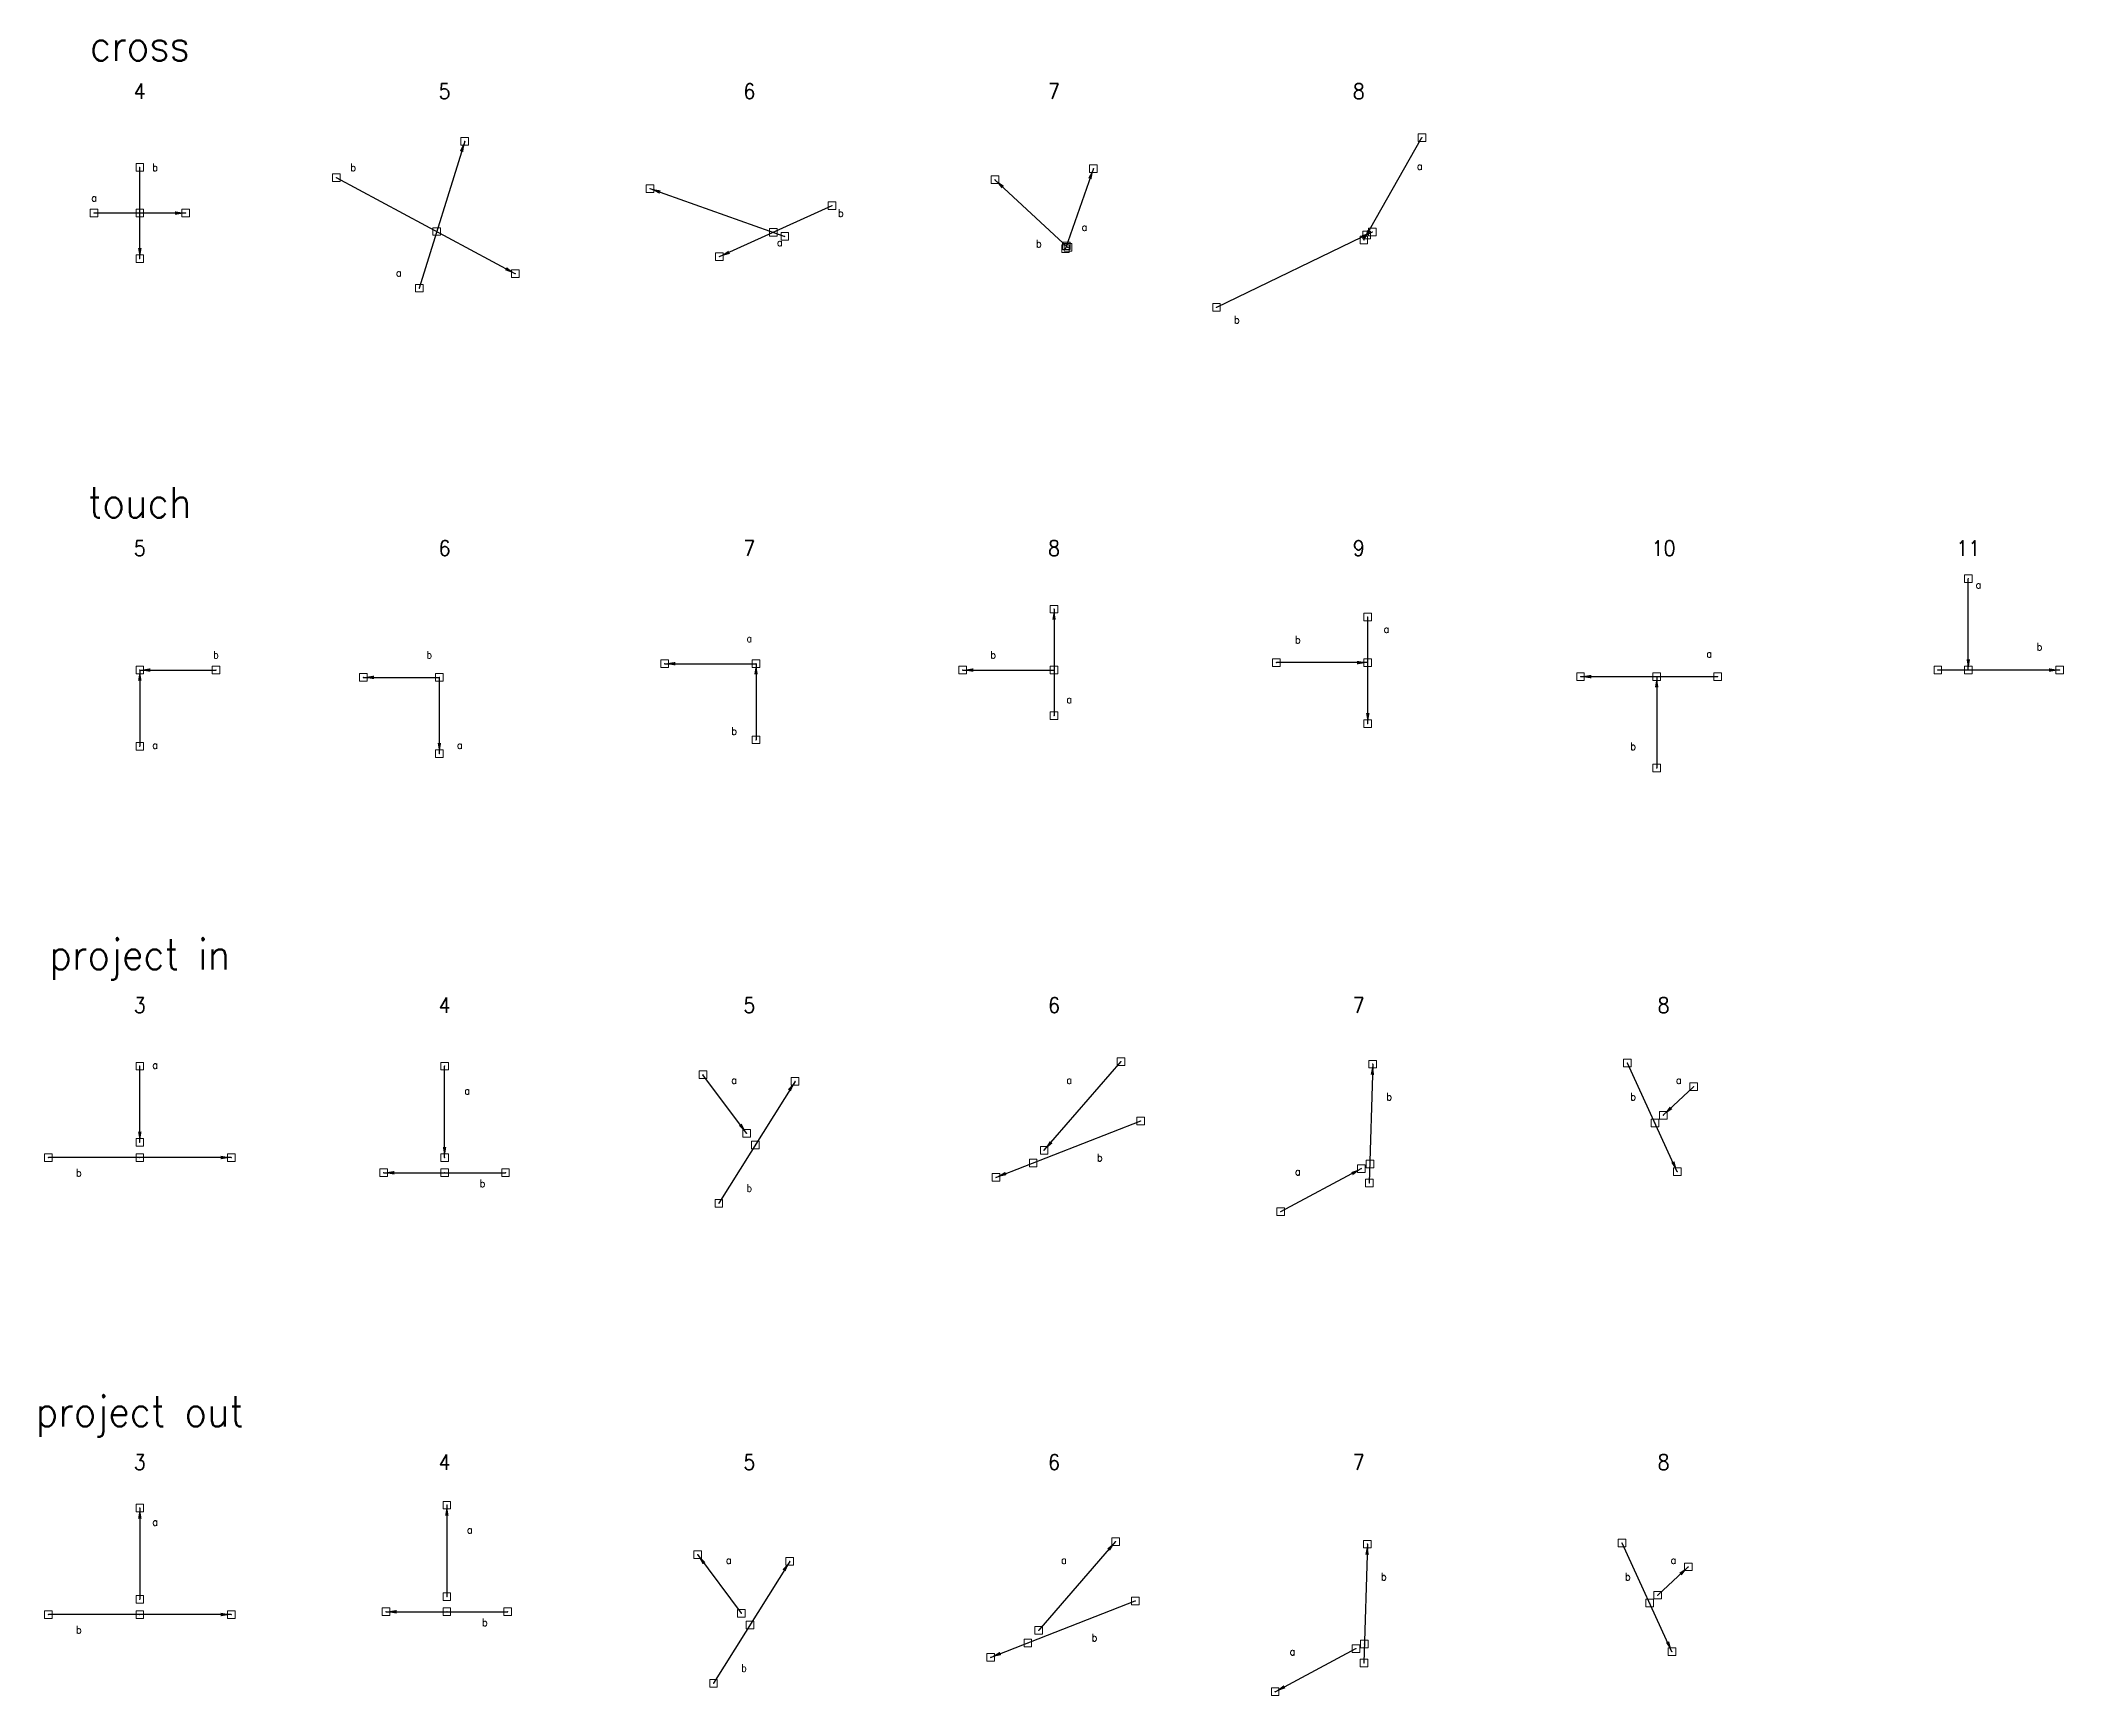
# Model space of a CAD drawing. Header units: millimetres. Extents: x -1416 to 1262, y -2157 to 113.
# Drawn here: x -65 to 1262, y -973 to 113 of the extents above; entities that cross this region are included whole.
import ezdxf

# ---------------------------------------------------------------- set-up
doc = ezdxf.new("R2010")
doc.units = ezdxf.units.MM
doc.header["$PDMODE"] = 64
doc.header["$PDSIZE"] = 5
doc.layers.get('0').update_dxf_attribs({"lineweight": 0, "true_color": 0xffffff})
doc.layers.add('labels - categories', color=7, linetype='Continuous', lineweight=200, true_color=0xffffff)
doc.layers.add('labels - figures', color=7, linetype='Continuous', lineweight=140, true_color=0xffffff)
doc.styles.get("Standard").update_dxf_attribs({"font": ''})
doc.styles.add('textstyle0', font='')
doc.styles.add('textstyle1', font='')
doc.styles.add('textstyle10', font='')
doc.styles.add('textstyle102', font='')
doc.styles.add('textstyle11', font='')
doc.styles.add('textstyle122', font='')
doc.styles.add('textstyle123', font='')
doc.styles.add('textstyle125', font='')
doc.styles.add('textstyle129', font='')
doc.styles.add('textstyle130', font='')
doc.styles.add('textstyle131', font='')
doc.styles.add('textstyle134', font='')
doc.styles.add('textstyle156', font='')
doc.styles.add('textstyle157', font='')
doc.styles.add('textstyle165', font='')
doc.styles.add('textstyle166', font='')
doc.styles.add('textstyle168', font='')
doc.styles.add('textstyle17', font='')
doc.styles.add('textstyle177', font='')
doc.styles.add('textstyle178', font='')
doc.styles.add('textstyle179', font='')
doc.styles.add('textstyle180', font='')
doc.styles.add('textstyle181', font='')
doc.styles.add('textstyle182', font='')
doc.styles.add('textstyle183', font='')
doc.styles.add('textstyle184', font='')
doc.styles.add('textstyle185', font='')
doc.styles.add('textstyle188', font='')
doc.styles.add('textstyle189', font='')
doc.styles.add('textstyle190', font='')
doc.styles.add('textstyle191', font='')
doc.styles.add('textstyle192', font='')
doc.styles.add('textstyle193', font='')
doc.styles.add('textstyle194', font='')
doc.styles.add('textstyle195', font='')
doc.styles.add('textstyle197', font='')
doc.styles.add('textstyle198', font='')
doc.styles.add('textstyle2', font='')
doc.styles.add('textstyle20', font='')
doc.styles.add('textstyle21', font='')
doc.styles.add('textstyle22', font='')
doc.styles.add('textstyle23', font='')
doc.styles.add('textstyle24', font='')
doc.styles.add('textstyle3', font='')
doc.styles.add('textstyle4', font='')
doc.styles.add('textstyle42', font='')
doc.styles.add('textstyle43', font='')
doc.styles.add('textstyle44', font='')
doc.styles.add('textstyle45', font='')
doc.styles.add('textstyle5', font='')
doc.styles.add('textstyle57', font='')
doc.styles.add('textstyle58', font='')
doc.styles.add('textstyle59', font='')
doc.styles.add('textstyle61', font='')
doc.styles.add('textstyle62', font='')
doc.styles.add('textstyle63', font='')
doc.styles.add('textstyle64', font='')
doc.styles.add('textstyle66', font='')
doc.styles.add('textstyle67', font='')
doc.styles.add('textstyle68', font='')
doc.styles.add('textstyle69', font='')
doc.styles.add('textstyle72', font='')
doc.styles.add('textstyle73', font='')
doc.styles.add('textstyle74', font='')
doc.styles.add('textstyle75', font='')
doc.styles.add('textstyle76', font='')
doc.styles.add('textstyle77', font='')
doc.styles.add('textstyle78', font='')
doc.styles.add('textstyle79', font='')
doc.styles.add('textstyle81', font='')
doc.styles.add('textstyle84', font='')
doc.styles.add('textstyle85', font='')
doc.styles.add('textstyle86', font='')
doc.styles.add('textstyle87', font='')
doc.styles.add('textstyle97', font='')
doc.styles.add('textstyle98', font='')
doc.styles.get('Standard').set_extended_font_data('txt')
doc.styles.get('textstyle0').set_extended_font_data('Standard')
doc.styles.get('textstyle1').set_extended_font_data('Standard')
doc.styles.get('textstyle10').set_extended_font_data('Standard')
doc.styles.get('textstyle102').set_extended_font_data('Standard')
doc.styles.get('textstyle11').set_extended_font_data('Standard')
doc.styles.get('textstyle122').set_extended_font_data('Standard')
doc.styles.get('textstyle123').set_extended_font_data('Standard')
doc.styles.get('textstyle125').set_extended_font_data('Standard')
doc.styles.get('textstyle129').set_extended_font_data('Standard')
doc.styles.get('textstyle130').set_extended_font_data('Standard')
doc.styles.get('textstyle131').set_extended_font_data('Standard')
doc.styles.get('textstyle134').set_extended_font_data('Standard')
doc.styles.get('textstyle156').set_extended_font_data('Standard')
doc.styles.get('textstyle157').set_extended_font_data('Standard')
doc.styles.get('textstyle165').set_extended_font_data('Standard')
doc.styles.get('textstyle166').set_extended_font_data('Standard')
doc.styles.get('textstyle168').set_extended_font_data('Standard')
doc.styles.get('textstyle17').set_extended_font_data('Standard')
doc.styles.get('textstyle177').set_extended_font_data('Standard')
doc.styles.get('textstyle178').set_extended_font_data('Standard')
doc.styles.get('textstyle179').set_extended_font_data('Standard')
doc.styles.get('textstyle180').set_extended_font_data('Standard')
doc.styles.get('textstyle181').set_extended_font_data('Standard')
doc.styles.get('textstyle182').set_extended_font_data('Standard')
doc.styles.get('textstyle183').set_extended_font_data('Standard')
doc.styles.get('textstyle184').set_extended_font_data('Standard')
doc.styles.get('textstyle185').set_extended_font_data('Standard')
doc.styles.get('textstyle188').set_extended_font_data('Standard')
doc.styles.get('textstyle189').set_extended_font_data('Standard')
doc.styles.get('textstyle190').set_extended_font_data('Standard')
doc.styles.get('textstyle191').set_extended_font_data('Standard')
doc.styles.get('textstyle192').set_extended_font_data('Standard')
doc.styles.get('textstyle193').set_extended_font_data('Standard')
doc.styles.get('textstyle194').set_extended_font_data('Standard')
doc.styles.get('textstyle195').set_extended_font_data('Standard')
doc.styles.get('textstyle197').set_extended_font_data('Standard')
doc.styles.get('textstyle198').set_extended_font_data('Standard')
doc.styles.get('textstyle2').set_extended_font_data('Standard')
doc.styles.get('textstyle20').set_extended_font_data('Standard')
doc.styles.get('textstyle21').set_extended_font_data('Standard')
doc.styles.get('textstyle22').set_extended_font_data('Standard')
doc.styles.get('textstyle23').set_extended_font_data('Standard')
doc.styles.get('textstyle24').set_extended_font_data('Standard')
doc.styles.get('textstyle3').set_extended_font_data('Standard')
doc.styles.get('textstyle4').set_extended_font_data('Standard')
doc.styles.get('textstyle42').set_extended_font_data('Standard')
doc.styles.get('textstyle43').set_extended_font_data('Standard')
doc.styles.get('textstyle44').set_extended_font_data('Standard')
doc.styles.get('textstyle45').set_extended_font_data('Standard')
doc.styles.get('textstyle5').set_extended_font_data('Standard')
doc.styles.get('textstyle57').set_extended_font_data('Standard')
doc.styles.get('textstyle58').set_extended_font_data('Standard')
doc.styles.get('textstyle59').set_extended_font_data('Standard')
doc.styles.get('textstyle61').set_extended_font_data('Standard')
doc.styles.get('textstyle62').set_extended_font_data('Standard')
doc.styles.get('textstyle63').set_extended_font_data('Standard')
doc.styles.get('textstyle64').set_extended_font_data('Standard')
doc.styles.get('textstyle66').set_extended_font_data('Standard')
doc.styles.get('textstyle67').set_extended_font_data('Standard')
doc.styles.get('textstyle68').set_extended_font_data('Standard')
doc.styles.get('textstyle69').set_extended_font_data('Standard')
doc.styles.get('textstyle72').set_extended_font_data('Standard')
doc.styles.get('textstyle73').set_extended_font_data('Standard')
doc.styles.get('textstyle74').set_extended_font_data('Standard')
doc.styles.get('textstyle75').set_extended_font_data('Standard')
doc.styles.get('textstyle76').set_extended_font_data('Standard')
doc.styles.get('textstyle77').set_extended_font_data('Standard')
doc.styles.get('textstyle78').set_extended_font_data('Standard')
doc.styles.get('textstyle79').set_extended_font_data('Standard')
doc.styles.get('textstyle81').set_extended_font_data('Standard')
doc.styles.get('textstyle84').set_extended_font_data('Standard')
doc.styles.get('textstyle85').set_extended_font_data('Standard')
doc.styles.get('textstyle86').set_extended_font_data('Standard')
doc.styles.get('textstyle87').set_extended_font_data('Standard')
doc.styles.get('textstyle97').set_extended_font_data('Standard')
doc.styles.get('textstyle98').set_extended_font_data('Standard')
doc.dimstyles.get("Standard").update_dxf_attribs({"dimtxt": 2.5, "dimasz": 7, "dimexe": 5, "dimexo": 2.5, "dimgap": 2.5, "dimtad": 1, "dimtxsty": 'Standard', "dimcen": 2.5, "dimadec": 0, "dimazin": 0, "dimtfac": 1, "dimtmove": 0, "dimatfit": 3, "dimfxl": 1, "dimarcsym": 0})

msp = doc.modelspace()

# ---------------------------------------------------------------- linework, layer by layer
for p in [(213.2, 47.1), (841.4, 49.6), (0, 30), (625.8, 29.2), (129, 23.2), (334.8, 16.1), (561.2, 21.9), (-30, 0), (0, 0), (30, 0), (454.3, 4.9), (194.9, -12.1), (415.7, -12.6), (423.3, -15.3), (805.1, -14.3), (808.8, -12.5), (380.4, -28.6), (607.5, -23.3), (608.1, -21.5), (609.1, -22.5), (803.3, -17.6), (0, -30), (246.4, -39.8), (183.4, -49.3), (706.6, -61.9), (1200, -240), (600, -260), (805.9, -265.1), (0, -300), (50, -300), (146.6, -304.8), (196.6, -304.8), (344.4, -295.8), (404.4, -295.8), (540, -300), (600, -300), (745.9, -295.1), (805.9, -295.1), (945.5, -304.3), (995.5, -304.3), (1035.5, -304.3), (1180, -300), (1200, -300), (1260, -300), (600, -330), (404.4, -345.8), (805.9, -335.1), (0, -350), (196.6, -354.8), (995.5, -364.3), (0, -560), (200, -560), (644, -557), (809.1, -558.7), (976.3, -558), (369.6, -565.6), (430, -570), (1019.7, -573.5), (656.9, -596), (994.3, -597.3), (999.8, -592.2), (0, -610), (398.2, -604.1), (403.9, -611.7), (-60, -620), (0, -620), (60, -620), (200, -620), (586.3, -623.5), (593.5, -615.2), (807.3, -624.3), (160, -630), (200, -630), (240, -630), (561.8, -633), (801.7, -627.3), (806.9, -636.7), (1009, -629.3), (380, -650), (748.7, -655.6), (0, -850), (201.5, -848.2), (640.4, -872.1), (805.6, -873.8), (972.8, -873.1), (366.1, -880.7), (426.5, -885.1), (1016.2, -888.7), (0, -910), (161.5, -918.2), (201.5, -908.2), (201.5, -918.2), (241.5, -918.2), (653.3, -911.1), (990.8, -912.4), (996.2, -907.3), (-60, -920), (0, -920), (60, -920), (394.7, -919.2), (400.4, -926.9), (589.9, -930.3), (582.8, -938.6), (798.1, -942.4), (803.7, -939.4), (1005.5, -944.4), (558.3, -948.1), (803.4, -951.8), (376.5, -965.1), (745.1, -970.7)]:
    msp.add_point(p)

# ---------------------------------------------------------------- texts
at = {"char_height": 5, "attachment_point": 5}
for s, insert, style in [('b', (10, 30), 'textstyle125'), ('b', (140, 30), 'textstyle123'), ('a', (840, 30.8), 'textstyle68'), ('a', (-30, 10), 'textstyle61'), ('b', (460, 0), 'textstyle122'), ('a', (620, -9.2), 'textstyle69'), ('a', (420, -19.2), 'textstyle66'), ('b', (590, -20), 'textstyle74'), ('a', (170, -39.2), 'textstyle67'), ('b', (720, -70), 'textstyle73'), ('a', (1206.7, -243.9), 'textstyle72'), ('a', (400, -279.2), 'textstyle45'), ('b', (760, -280), 'textstyle75'), ('a', (818.2, -273.1), 'textstyle57'), ('b', (50, -290), 'textstyle79'), ('b', (190, -290), 'textstyle98'), ('b', (560, -290), 'textstyle76'), ('a', (1030, -289.2), 'textstyle59'), ('b', (1246.7, -284.7), 'textstyle77'), ('a', (610, -319.2), 'textstyle58'), ('b', (390, -340), 'textstyle97'), ('a', (10, -349.2), 'textstyle44'), ('a', (210, -349.2), 'textstyle43'), ('b', (980, -350), 'textstyle78'), ('a', (10, -559.2), 'textstyle21'), ('a', (390, -569.2), 'textstyle1'), ('a', (610, -569.2), 'textstyle0'), ('a', (1010, -569.2), 'textstyle2'), ('a', (214.9, -576.1), 'textstyle20'), ('b', (820, -580), 'textstyle81'), ('b', (980, -580), 'textstyle64'), ('b', (630, -620), 'textstyle62'), ('b', (-40, -630), 'textstyle85'), ('b', (224.9, -636.9), 'textstyle84'), ('a', (760, -629.2), 'textstyle17'), ('b', (400, -640), 'textstyle63'), ('a', (10, -859.2), 'textstyle24'), ('a', (216.5, -864.3), 'textstyle42'), ('a', (386.5, -884.3), 'textstyle10'), ('a', (606.5, -884.3), 'textstyle11'), ('a', (1006.5, -884.3), 'textstyle23'), ('b', (816.5, -895.1), 'textstyle131'), ('b', (976.5, -895.1), 'textstyle130'), ('b', (-40, -930), 'textstyle87'), ('b', (226.5, -925.1), 'textstyle86'), ('b', (626.5, -935.1), 'textstyle102'), ('b', (396.5, -955.1), 'textstyle129'), ('a', (756.5, -944.3), 'textstyle22')]:
    msp.add_mtext(s, dxfattribs=dict(at, insert=insert, style=style))
at = {"layer": 'labels - categories', "char_height": 20, "attachment_point": 5}
for s, insert, style in [('cross', (0, 110), 'textstyle3'), ('touch', (0, -190), 'textstyle134'), ('project in', (0, -490), 'textstyle4'), ('project out', (0, -790), 'textstyle5')]:
    msp.add_mtext(s, dxfattribs=dict(at, insert=insert, style=style))
at = {"layer": 'labels - figures', "char_height": 10, "attachment_point": 5}
for s, insert, style in [('4', (0, 80), 'textstyle168'), ('5', (200, 80), 'textstyle185'), ('6', (400, 80), 'textstyle190'), ('7', (600, 80), 'textstyle191'), ('8', (800, 80), 'textstyle188'), ('5', (0, -220), 'textstyle189'), ('6', (200, -220), 'textstyle165'), ('7', (400, -220), 'textstyle166'), ('8', (600, -220), 'textstyle194'), ('9', (800, -220), 'textstyle195'), ('10', (1000, -220), 'textstyle184'), ('11', (1200, -220), 'textstyle193'), ('3', (0, -520), 'textstyle198'), ('4', (200, -520), 'textstyle197'), ('5', (400, -520), 'textstyle178'), ('6', (600, -520), 'textstyle179'), ('7', (800, -520), 'textstyle192'), ('8', (1000, -520), 'textstyle177'), ('3', (0, -820), 'textstyle157'), ('4', (200, -820), 'textstyle156'), ('5', (400, -820), 'textstyle181'), ('6', (600, -820), 'textstyle180'), ('7', (800, -820), 'textstyle183'), ('8', (1000, -820), 'textstyle182')]:
    msp.add_mtext(s, dxfattribs=dict(at, insert=insert, style=style))

# ---------------------------------------------------------------- leaders
for points in [[(213.2, 47.1), (183.4, -49.3)], [(803.3, -17.6), (841.4, 49.6)], [(0, -30), (0, 30)], [(625.8, 29.2), (607.5, -23.3)], [(246.4, -39.8), (129, 23.2)], [(334.8, 16.1), (423.3, -15.3)], [(561.2, 21.9), (609.1, -22.5)], [(30, 0), (-30, 0)], [(380.4, -28.6), (454.3, 4.9)], [(808.8, -12.5), (706.6, -61.9)], [(1200, -300), (1200, -240)], [(600, -260), (600, -330)], [(805.9, -335.1), (805.9, -265.1)], [(0, -300), (0, -350)], [(0, -300), (50, -300)], [(146.6, -304.8), (196.6, -304.8)], [(196.6, -354.8), (196.6, -304.8)], [(344.4, -295.8), (404.4, -295.8)], [(404.4, -295.8), (404.4, -345.8)], [(540, -300), (600, -300)], [(805.9, -295.1), (745.9, -295.1)], [(945.5, -304.3), (1035.5, -304.3)], [(995.5, -304.3), (995.5, -364.3)], [(1260, -300), (1180, -300)], [(593.5, -615.2), (644, -557)], [(0, -610), (0, -560)], [(200, -620), (200, -560)], [(398.2, -604.1), (369.6, -565.6)], [(430, -570), (380, -650)], [(809.1, -558.7), (806.9, -636.7)], [(1009, -629.3), (976.3, -558)], [(999.8, -592.2), (1019.7, -573.5)], [(561.8, -633), (656.9, -596)], [(60, -620), (-60, -620)], [(160, -630), (240, -630)], [(801.7, -627.3), (748.7, -655.6)], [(201.5, -848.2), (201.5, -908.2)], [(0, -850), (0, -910)], [(640.4, -872.1), (589.9, -930.3)], [(805.6, -873.8), (803.4, -951.8)], [(1005.5, -944.4), (972.8, -873.1)], [(366.1, -880.7), (394.7, -919.2)], [(426.5, -885.1), (376.5, -965.1)], [(1016.2, -888.7), (996.2, -907.3)], [(558.3, -948.1), (653.3, -911.1)], [(60, -920), (-60, -920)], [(161.5, -918.2), (241.5, -918.2)], [(745.1, -970.7), (798.1, -942.4)]]:
    msp.add_leader(points, dimstyle='Standard')

doc.saveas('drawing.dxf')
